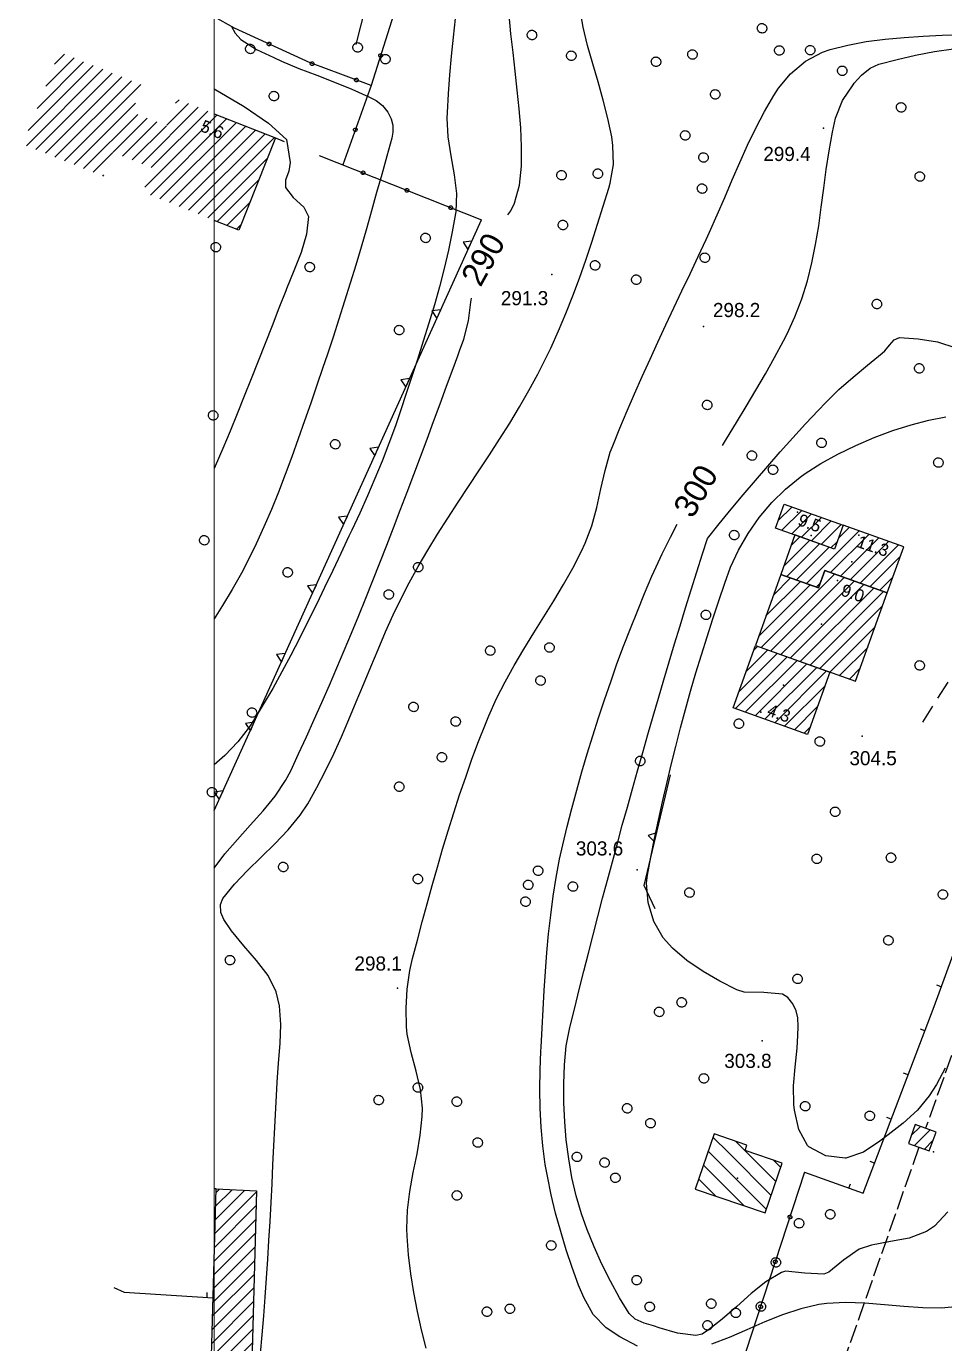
# Model space of a CAD drawing. Extents: x 1518652 to 1519378, y 5069750 to 5070202.
# Drawn here: x 1518651.8 to 1518749.2, y 5069898.2 to 5070037.9 of the extents above; entities that cross this region are included whole.
import ezdxf

# ---------------------------------------------------------------- set-up
doc = ezdxf.new("R2010")
doc.units = 0
doc.header["$MEASUREMENT"] = 0
for name, pattern in [('L04', [0]), ('L05', [0]), ('L11', [2.5, 2, -0.5]), ('L12', [3, 2, -1])]:
    doc.linetypes.add(name, pattern=pattern)
for name, color, linetype in [('2221_SCampestre', 2, 'L12'), ('2641_MUROspec', 2, 'Continuous'), ('2731_TELEFstr', 2, 'Continuous'), ('2732_TELEFlin', 1, 'L11'), ('3016_BOXmur', 2, 'Continuous'), ('3051_MURIdivis', 1, 'L05'), ('3054_CANCmuro', 1, 'L04'), ('3110_EDresiden', 3, 'Continuous'), ('3712_SPORTstrut', 3, 'Continuous'), ('3856_CABINEaper', 2, 'Continuous'), ('5100_ALBERO', 1, 'Continuous'), ('7010_CLDirett', 3, 'Continuous'), ('7012_CLInter', 6, 'Continuous'), ('8321_PQTerra', 2, 'Continuous'), ('8322_Qmpiede', 2, 'Continuous'), ('8324_altezza', 1, 'Continuous'), ('SCM_Campiture', 1, 'Continuous')]:
    doc.layers.add(name, color=color, linetype=linetype)
doc.styles.add('Style00', font='Leroy', dxfattribs={"height": 0.2})

# ---------------------------------------------------------------- blocks, each defined once
blk = doc.blocks.new('Q0120025')
at = {"linetype": 'Continuous'}
blk.add_line((0, 0), (0, 0.5), dxfattribs=at)
blk = doc.blocks.new('S37')
at = {"linetype": 'Continuous'}
for p, q in [((-0.99, -0.01), (-0.97, 0.17)), ((-0.97, 0.17), (-0.93, 0.33)), ((-0.93, 0.33), (-0.87, 0.47)), ((-0.87, 0.47), (-0.79, 0.6)), ((-0.79, 0.6), (-0.68, 0.71)), ((-0.68, 0.71), (-0.58, 0.8)), ((-0.58, 0.8), (-0.49, 0.87)), ((-0.49, 0.87), (-0.37, 0.93)), ((-0.37, 0.93), (-0.26, 0.97)), ((-0.26, 0.97), (-0.13, 0.99)), ((-0.13, 0.99), (-0.01, 1)), ((-0.01, 1), (0.15, 0.99)), ((0.15, 0.99), (0.35, 0.94)), ((0.35, 0.94), (0.55, 0.82)), ((0.55, 0.82), (0.68, 0.73)), ((0.68, 0.73), (0.77, 0.62)), ((0.77, 0.62), (0.87, 0.5)), ((0.87, 0.5), (0.93, 0.39)), ((0.93, 0.39), (0.99, 0.23)), ((0.99, 0.23), (1.01, 0.09)), ((1.01, 0.09), (1.03, -0.03)), ((-0.97, -0.15), (-0.99, -0.01)), ((-0.94, -0.26), (-0.97, -0.15)), ((-0.9, -0.4), (-0.94, -0.26)), ((-0.84, -0.51), (-0.9, -0.4)), ((-0.78, -0.61), (-0.84, -0.51)), ((-0.66, -0.71), (-0.78, -0.61)), ((-0.57, -0.8), (-0.66, -0.71)), ((-0.49, -0.87), (-0.57, -0.8)), ((-0.36, -0.93), (-0.49, -0.87)), ((-0.22, -0.98), (-0.36, -0.93)), ((-0.06, -1.01), (-0.22, -0.98)), ((0.07, -1.02), (-0.06, -1.01)), ((0.22, -1.01), (0.07, -1.02)), ((0.36, -0.97), (0.22, -1.01)), ((0.52, -0.89), (0.36, -0.97)), ((0.65, -0.81), (0.52, -0.89)), ((0.78, -0.68), (0.65, -0.81)), ((0.87, -0.56), (0.78, -0.68)), ((0.93, -0.45), (0.87, -0.56)), ((0.98, -0.3), (0.93, -0.45)), ((1.01, -0.17), (0.98, -0.3)), ((1.03, -0.03), (1.01, -0.17))]:
    blk.add_line(p, q, dxfattribs=at)
blk = doc.blocks.new('Q0200100')
at = {"linetype": 'Continuous'}
for p, q in [((0, 0.8), (-0.5, 0)), ((-0.5, 0), (0.5, 0)), ((0.5, 0), (0, 0.8))]:
    blk.add_line(p, q, dxfattribs=at)
blk = doc.blocks.new('CAMP_75C44635')
at = {"layer": 'SCM_Campiture', "linetype": 'Continuous'}
for p, q in [((1518671.826, 5069909.894), (1518676.247, 5069914.315)), ((1518671.866, 5069911.348), (1518675.005, 5069914.487)), ((1518671.906, 5069912.803), (1518673.653, 5069914.549)), ((1518671.946, 5069914.257), (1518672.301, 5069914.612)), ((1518671.786, 5069908.44), (1518676.207, 5069912.86)), ((1518671.746, 5069906.985), (1518676.167, 5069911.406)), ((1518671.706, 5069905.531), (1518676.127, 5069909.952)), ((1518671.666, 5069904.077), (1518676.087, 5069908.498)), ((1518671.626, 5069902.623), (1518676.047, 5069907.043)), ((1518671.586, 5069901.168), (1518676.007, 5069905.589)), ((1518671.546, 5069899.714), (1518675.967, 5069904.135)), ((1518671.505, 5069898.26), (1518675.927, 5069902.681)), ((1518671.465, 5069896.805), (1518675.887, 5069901.226)), ((1518671.425, 5069895.351), (1518675.847, 5069899.772)), ((1518671.385, 5069893.897), (1518675.806, 5069898.318)), ((1518671.345, 5069892.442), (1518675.766, 5069896.864)), ((1518671.305, 5069890.988), (1518675.726, 5069895.409)), ((1518671.265, 5069889.534), (1518675.686, 5069893.955)), ((1518671.225, 5069888.079), (1518675.646, 5069892.501)), ((1518671.185, 5069886.625), (1518675.606, 5069891.047)), ((1518671.145, 5069885.171), (1518675.566, 5069889.593)), ((1518671.105, 5069883.717), (1518675.526, 5069888.138)), ((1518671.065, 5069882.262), (1518675.486, 5069886.684)), ((1518671.024, 5069880.808), (1518675.446, 5069885.23)), ((1518672.096, 5069880.465), (1518675.406, 5069883.776)), ((1518673.472, 5069880.427), (1518675.366, 5069882.321)), ((1518674.848, 5069880.389), (1518675.326, 5069880.867))]:
    blk.add_line(p, q, dxfattribs=at)
blk = doc.blocks.new('CAMP_CC2AD4D3')
at = {"layer": 'SCM_Campiture', "linetype": 'Continuous'}
for p, q in [((1518726.295, 5069918.447), (1518724.625, 5069920.117)), ((1518731.303, 5069915.419), (1518727.025, 5069919.697)), ((1518725.004, 5069917.758), (1518724.123, 5069918.638)), ((1518730.3, 5069912.462), (1518725.004, 5069917.758)), ((1518730.801, 5069913.94), (1518726.295, 5069918.447)), ((1518731.804, 5069916.898), (1518730.997, 5069917.705)), ((1518727.936, 5069912.846), (1518723.622, 5069917.16)), ((1518724.941, 5069913.862), (1518723.121, 5069915.681))]:
    blk.add_line(p, q, dxfattribs=at)
blk = doc.blocks.new('Q0050013')
at = {"linetype": 'Continuous'}
for p, q in [((-0.19, 0), (-0.17, 0.1)), ((-0.17, 0.1), (-0.1, 0.17)), ((-0.1, 0.17), (0, 0.2)), ((0, 0.2), (0.1, 0.17)), ((0.1, 0.17), (0.17, 0.1)), ((0.17, 0.1), (0.2, 0)), ((-0.16, -0.11), (-0.19, 0)), ((-0.1, -0.17), (-0.16, -0.11)), ((0, -0.2), (-0.1, -0.17)), ((0.1, -0.17), (0, -0.2)), ((0.17, -0.1), (0.1, -0.17)), ((0.2, 0), (0.17, -0.1))]:
    blk.add_line(p, q, dxfattribs=at)
blk = doc.blocks.new('CAMP_9F283C20')
at = {"layer": 'SCM_Campiture', "linetype": 'Continuous'}
for p, q in [((1518652.035, 5070026.866), (1518658.923, 5070033.754)), ((1518652.968, 5070029.213), (1518657.911, 5070034.156)), ((1518653.901, 5070031.56), (1518656.899, 5070034.558)), ((1518654.835, 5070033.908), (1518655.888, 5070034.961)), ((1518651.838, 5070025.254), (1518659.935, 5070033.352)), ((1518652.85, 5070024.852), (1518660.947, 5070032.949)), ((1518653.862, 5070024.45), (1518661.959, 5070032.547)), ((1518654.874, 5070024.047), (1518662.971, 5070032.145)), ((1518655.886, 5070023.645), (1518663.983, 5070031.743)), ((1518656.898, 5070023.243), (1518663.416, 5070029.761)), ((1518666.728, 5070027.416), (1518669.043, 5070029.731)), ((1518667.661, 5070029.764), (1518668.031, 5070030.133)), ((1518657.909, 5070022.84), (1518663.643, 5070028.574)), ((1518661.034, 5070024.551), (1518664.655, 5070028.172)), ((1518664.07, 5070023.344), (1518670.055, 5070029.329)), ((1518664.412, 5070020.858), (1518672.079, 5070028.524)), ((1518664.993, 5070020.025), (1518673.091, 5070028.122)), ((1518665.082, 5070022.942), (1518671.067, 5070028.927)), ((1518662.046, 5070024.149), (1518665.667, 5070027.77)), ((1518663.058, 5070023.746), (1518666.679, 5070027.367)), ((1518666.005, 5070019.622), (1518674.103, 5070027.72)), ((1518667.017, 5070019.22), (1518675.115, 5070027.318)), ((1518668.029, 5070018.818), (1518676.127, 5070026.915)), ((1518669.041, 5070018.416), (1518677.139, 5070026.513)), ((1518670.053, 5070018.013), (1518678.15, 5070026.111)), ((1518658.921, 5070022.438), (1518661, 5070024.516)), ((1518671.065, 5070017.611), (1518677.392, 5070023.939)), ((1518659.933, 5070022.036), (1518660.066, 5070022.169)), ((1518672.077, 5070017.209), (1518676.459, 5070021.591)), ((1518673.089, 5070016.807), (1518675.526, 5070019.244)), ((1518674.101, 5070016.404), (1518674.593, 5070016.897))]:
    blk.add_line(p, q, dxfattribs=at)
blk = doc.blocks.new('CAMP_DA981AF5')
at = {"layer": 'SCM_Campiture', "linetype": 'Continuous'}
for p, q in [((1518731.54, 5069985.498), (1518733.004, 5069986.961)), ((1518731.931, 5069984.474), (1518734.045, 5069986.588)), ((1518732.972, 5069984.101), (1518735.086, 5069986.215)), ((1518734.014, 5069983.728), (1518736.127, 5069985.842)), ((1518735.055, 5069983.355), (1518737.169, 5069985.469)), ((1518736.096, 5069982.982), (1518738.21, 5069985.096)), ((1518737.137, 5069982.61), (1518737.788, 5069983.26))]:
    blk.add_line(p, q, dxfattribs=at)
blk = doc.blocks.new('CAMP_39CE1921')
at = {"layer": 'SCM_Campiture', "linetype": 'Continuous'}
for p, q in [((1518737.922, 5069983.635), (1518739.074, 5069984.787)), ((1518732.13, 5069980.67), (1518734.878, 5069983.419)), ((1518732.919, 5069982.874), (1518733.837, 5069983.792)), ((1518734.531, 5069978.83), (1518740.116, 5069984.414)), ((1518737.099, 5069979.983), (1518741.157, 5069984.041)), ((1518738.14, 5069979.61), (1518742.198, 5069983.668)), ((1518732.449, 5069979.575), (1518735.919, 5069983.046)), ((1518733.49, 5069979.203), (1518736.96, 5069982.673)), ((1518739.181, 5069979.237), (1518743.239, 5069983.295)), ((1518740.223, 5069978.864), (1518744.281, 5069982.922)), ((1518741.264, 5069978.491), (1518744.491, 5069981.718)), ((1518742.305, 5069978.118), (1518743.702, 5069979.515)), ((1518735.573, 5069978.457), (1518735.986, 5069978.87))]:
    blk.add_line(p, q, dxfattribs=at)
blk = doc.blocks.new('CAMP_8C73E551')
at = {"layer": 'SCM_Campiture', "linetype": 'Continuous'}
for p, q in [((1518729.719, 5069972.053), (1518737.504, 5069979.838)), ((1518730.761, 5069971.681), (1518738.545, 5069979.465)), ((1518731.034, 5069977.611), (1518732.854, 5069979.43)), ((1518729.456, 5069973.204), (1518734.936, 5069978.685)), ((1518730.245, 5069975.407), (1518733.895, 5069979.058)), ((1518731.802, 5069971.308), (1518739.586, 5069979.092)), ((1518732.843, 5069970.935), (1518740.627, 5069978.719)), ((1518733.884, 5069970.562), (1518741.669, 5069978.346)), ((1518734.926, 5069970.189), (1518742.71, 5069977.973)), ((1518735.967, 5069969.816), (1518742.606, 5069976.455)), ((1518737.008, 5069969.443), (1518741.817, 5069974.251)), ((1518738.049, 5069969.07), (1518741.027, 5069972.048)), ((1518739.091, 5069968.697), (1518740.238, 5069969.845))]:
    blk.add_line(p, q, dxfattribs=at)
blk = doc.blocks.new('CAMP_392B3724')
at = {"layer": 'SCM_Campiture', "linetype": 'Continuous'}
for p, q in [((1518728.921, 5069971.712), (1518729.383, 5069972.174)), ((1518727.014, 5069965.562), (1518732.507, 5069971.055)), ((1518727.343, 5069967.305), (1518731.466, 5069971.428)), ((1518728.132, 5069969.508), (1518730.425, 5069971.801)), ((1518728.055, 5069965.189), (1518733.548, 5069970.682)), ((1518729.097, 5069964.816), (1518734.59, 5069970.309)), ((1518730.138, 5069964.443), (1518735.631, 5069969.936)), ((1518731.179, 5069964.07), (1518736.672, 5069969.563)), ((1518732.22, 5069963.697), (1518736.477, 5069967.954)), ((1518733.262, 5069963.324), (1518735.688, 5069965.75)), ((1518734.303, 5069962.951), (1518734.899, 5069963.547))]:
    blk.add_line(p, q, dxfattribs=at)
blk = doc.blocks.new('CAMP_BACF64C1')
at = {"layer": 'SCM_Campiture', "linetype": 'Continuous'}
for p, q in [((1518745.646, 5069920.294), (1518746.614, 5069921.262)), ((1518745.995, 5069919.229), (1518747.658, 5069920.892)), ((1518747.04, 5069918.859), (1518747.947, 5069919.766))]:
    blk.add_line(p, q, dxfattribs=at)

msp = doc.modelspace()

# ---------------------------------------------------------------- linework, layer by layer
at = {"linetype": 'Continuous', "lineweight": 0, "elevation": 278.51}
msp.add_lwpolyline([(1518671.75, 5070152.93), (1519087.07, 5070152.93), (1519087.07, 5069856.26), (1518671.75, 5069856.26)], close=True, dxfattribs=at)
at = {"layer": '2221_SCampestre', "color": 18, "linetype": 'L12', "true_color": 0x000000}
msp.add_polyline3d([(1518746.87, 5069964.14, 303.39), (1518752.35, 5069972.78, 302.34), (1518755.86, 5069981.89, 300.79), (1518768.45, 5070023.32, 298.2)], dxfattribs=at)
at = {"layer": '2641_MUROspec', "color": 18, "linetype": 'Continuous', "true_color": 0x000000}
for points in [[(1518686.81, 5070035.97, 286.13), (1518693.33, 5070061.75, 286.65), (1518692.55, 5070062.57, 286.88), (1518687.37, 5070066.26, 286.98), (1518687.1, 5070068.05, 286.89)], [(1518671.75, 5069954.75, 289.45), (1518700.08, 5070017.39, 289.52)], [(1518718.5, 5069944.33, 303.77), (1518717.32, 5069946.81, 303.71), (1518720.12, 5069958.56, 304.07)]]:
    msp.add_polyline3d(points, dxfattribs=at)
at = {"layer": '2731_TELEFstr', "color": 18, "linetype": 'Continuous', "true_color": 0x000000}
msp.add_polyline3d([(1518747.56, 5069918.67, 303.09), (1518748.27, 5069920.67, 303.51), (1518746.06, 5069921.46, 303.48), (1518745.35, 5069919.46, 303.49)], close=True, dxfattribs=at)
at = {"layer": '2732_TELEFlin', "color": 18, "linetype": 'L11', "true_color": 0x000000}
for points in [[(1518760.9, 5069959.38, 309.15), (1518747.16, 5069921.07, 309.15)], [(1518746.46, 5069919.07, 309.15), (1518733.31, 5069881.6, 309.36)]]:
    msp.add_polyline3d(points, dxfattribs=at)
at = {"layer": '3016_BOXmur', "color": 18, "linetype": 'Continuous', "true_color": 0x000000}
msp.add_polyline3d([(1518724.75, 5069920.47, 303.12), (1518722.75, 5069914.6, 303.12), (1518730.17, 5069912.09, 303.12), (1518731.97, 5069917.38, 303.12), (1518728.03, 5069918.71, 303.12), (1518728.22, 5069919.29, 303.12)], close=True, dxfattribs=at)
at = {"layer": '3051_MURIdivis', "color": 18, "linetype": 'L05', "true_color": 0x000000}
for points in [[(1518734.33, 5069916.41, 303.08), (1518740.53, 5069914.18, 302.18), (1518748.06, 5069933.98, 304.13), (1518752.62, 5069946.44, 303.54), (1518755.11, 5069953.24, 303.77), (1518756.07, 5069955.91, 303.68), (1518756.82, 5069960.06, 303.77), (1518756.63, 5069961.56, 303.45), (1518768.24, 5069990.53, 301.02), (1518771.89, 5070001.07, 300.58), (1518773.28, 5070010.18, 300.06), (1518774.78, 5070012.5, 299.38), (1518777.75, 5070015.81, 298.15)], [(1518671.96, 5069914.63, 289.19), (1518671.75, 5069914.64, 289.21)], [(1518661.12, 5069904.17, 290.09), (1518662.19, 5069903.68, 289.17), (1518671.64, 5069903.1, 288.79)]]:
    msp.add_polyline3d(points, dxfattribs=at)
at = {"layer": '3054_CANCmuro', "color": 18, "linetype": 'L04', "true_color": 0x000000}
for points in [[(1518758.46, 5070055.09, 295.86), (1518728.97, 5070059.51, 290.56), (1518711.06, 5070062.01, 288.95), (1518702.87, 5070063.71, 288.63), (1518700.86, 5070063.86, 288.47), (1518699.2, 5070062.75, 287.66), (1518697.32, 5070059.91, 287.35), (1518695.29, 5070053.47, 287.61), (1518688.4, 5070031.65, 286.4), (1518683.09, 5070033.61, 286.48), (1518681.91, 5070034.04, 286.74), (1518673.9, 5070037.73, 285.7), (1518671.75, 5070038.93, 285.84)], [(1518688.4, 5070031.65, 286.4), (1518685.37, 5070023.24, 285.68)], [(1518678.24, 5070026.08, 283.07), (1518679.17, 5070025.71, 283.92)], [(1518682.89, 5070024.23, 285.03), (1518700.08, 5070017.39, 289.52)], [(1518734.33, 5069916.41, 303.08), (1518724.99, 5069887.87, 295.7), (1518717.55, 5069865.23, 291.43)]]:
    msp.add_polyline3d(points, dxfattribs=at)
at = {"layer": '3110_EDresiden', "color": 18, "linetype": 'Continuous', "true_color": 0x000000}
for points in [[(1518738.42, 5069985.02, 304.37), (1518737.51, 5069982.48, 304.37), (1518731.26, 5069984.71, 304.37), (1518732.17, 5069987.26, 304.37)], [(1518744.85, 5069982.72, 304.69), (1518738.42, 5069985.02, 304.69), (1518737.51, 5069982.48, 304.69), (1518733.31, 5069983.98, 304.69), (1518731.82, 5069979.8, 304.69), (1518735.81, 5069978.37, 304.69), (1518736.47, 5069980.21, 304.69), (1518743.1, 5069977.83, 304.69)], [(1518739.74, 5069968.46, 304.7), (1518743.1, 5069977.83, 304.7), (1518736.47, 5069980.21, 304.7), (1518735.81, 5069978.37, 304.7), (1518731.82, 5069979.8, 304.7), (1518729.12, 5069972.27, 304.7)], [(1518737.01, 5069969.44, 304.87), (1518734.64, 5069962.83, 304.87), (1518726.75, 5069965.66, 304.87), (1518729.12, 5069972.27, 304.87)]]:
    msp.add_polyline3d(points, close=True, dxfattribs=at)
at = {"layer": '3712_SPORTstrut', "color": 18, "linetype": 'Continuous', "true_color": 0x000000}
msp.add_polyline3d([(1518671.75, 5070028.65, 283.07), (1518678.24, 5070026.08, 283.07), (1518674.36, 5070016.3, 283.07), (1518671.75, 5070017.34, 283.07)], dxfattribs=at)
at = {"layer": '3856_CABINEaper', "color": 18, "linetype": 'Continuous', "true_color": 0x000000}
msp.add_polyline3d([(1518671.02, 5069880.5, 288.81), (1518671.96, 5069914.63, 288.81), (1518676.25, 5069914.43, 288.81), (1518675.31, 5069880.38, 288.81)], close=True, dxfattribs=at)
at = {"layer": '7010_CLDirett', "color": 18, "linetype": 'Continuous', "true_color": 0x000000}
for points in [[(1518702.89, 5070017.93, 290), (1518703.18, 5070018.34, 290), (1518703.58, 5070019.17, 290), (1518704.1, 5070021.08, 290), (1518704.32, 5070023.1, 290), (1518704.34, 5070025.12, 290), (1518704.34, 5070025.16, 290), (1518704.24, 5070027.15, 290), (1518704.08, 5070029.15, 290), (1518703.88, 5070031.14, 290), (1518703.65, 5070033.14, 290), (1518703.43, 5070035.14, 290), (1518703.21, 5070037.13, 290), (1518703.03, 5070039.13, 290)], [(1518725.64, 5069993.46, 300), (1518726.07, 5069994.17, 300), (1518727.11, 5069995.89, 300), (1518728.15, 5069997.61, 300), (1518729.17, 5069999.33, 300), (1518730.18, 5070001.07, 300), (1518731.16, 5070002.81, 300), (1518732.1, 5070004.57, 300), (1518732.48, 5070005.3, 300), (1518733.32, 5070007.12, 300), (1518734.03, 5070009, 300), (1518734.63, 5070010.91, 300), (1518735.11, 5070012.83, 300), (1518735.5, 5070014.79, 300), (1518735.83, 5070016.76, 300), (1518736.11, 5070018.75, 300), (1518736.37, 5070020.75, 300), (1518736.64, 5070022.74, 300), (1518736.93, 5070024.71, 300), (1518737.28, 5070026.68, 300), (1518737.61, 5070028.18, 300), (1518738.35, 5070030.05, 300), (1518739.48, 5070031.72, 300), (1518739.61, 5070031.88, 300), (1518740.38, 5070032.74, 300), (1518741.29, 5070033.48, 300), (1518742.22, 5070033.9, 300), (1518744.14, 5070034.4, 300), (1518746.11, 5070034.86, 300), (1518748.11, 5070035.24, 300), (1518750.11, 5070035.54, 300)], [(1518671.75, 5069948.63, 290), (1518672.89, 5069950.17, 290), (1518674.21, 5069951.7, 290), (1518675.58, 5069953.21, 290), (1518676.93, 5069954.72, 290), (1518678.2, 5069956.29, 290), (1518679.3, 5069957.94, 290), (1518679.86, 5069958.98, 290), (1518680.7, 5069960.78, 290), (1518681.54, 5069962.59, 290), (1518682.36, 5069964.4, 290), (1518683.17, 5069966.23, 290), (1518683.97, 5069968.05, 290), (1518684.76, 5069969.89, 290), (1518685.54, 5069971.73, 290), (1518686.31, 5069973.58, 290), (1518687.07, 5069975.43, 290), (1518687.83, 5069977.29, 290), (1518688.57, 5069979.15, 290), (1518689.31, 5069981.01, 290), (1518690.04, 5069982.88, 290), (1518690.76, 5069984.75, 290), (1518691.48, 5069986.62, 290), (1518692.2, 5069988.5, 290), (1518692.91, 5069990.38, 290), (1518693.61, 5069992.25, 290), (1518694.31, 5069994.13, 290), (1518695.01, 5069996.01, 290), (1518695.7, 5069997.89, 290), (1518696.39, 5069999.77, 290), (1518697.08, 5070001.64, 290), (1518697.57, 5070002.97, 290), (1518697.77, 5070003.52, 290), (1518698.21, 5070004.73, 290), (1518698.71, 5070006.67, 290), (1518698.97, 5070008.68, 290), (1518699.01, 5070009.08, 290)], [(1518716.62, 5069897.97, 300), (1518714.75, 5069898.95, 300), (1518713.3, 5069899.9, 300), (1518711.94, 5069901.31, 300), (1518710.92, 5069903.12, 300), (1518710.38, 5069904.42, 300), (1518709.71, 5069906.29, 300), (1518709.07, 5069908.19, 300), (1518708.48, 5069910.11, 300), (1518707.94, 5069912.05, 300), (1518707.47, 5069914.01, 300), (1518707.07, 5069915.97, 300), (1518706.85, 5069917.23, 300), (1518706.59, 5069919.21, 300), (1518706.41, 5069921.2, 300), (1518706.31, 5069923.2, 300), (1518706.28, 5069925.21, 300), (1518706.31, 5069927.22, 300), (1518706.39, 5069929.23, 300), (1518706.41, 5069929.67, 300), (1518706.52, 5069931.67, 300), (1518706.62, 5069933.67, 300), (1518706.74, 5069935.67, 300), (1518706.87, 5069937.68, 300), (1518707.02, 5069939.69, 300), (1518707.2, 5069941.69, 300), (1518707.42, 5069943.68, 300), (1518707.68, 5069945.66, 300), (1518707.99, 5069947.64, 300), (1518708.36, 5069949.59, 300), (1518708.7, 5069951.12, 300), (1518709.18, 5069953.05, 300), (1518709.67, 5069954.99, 300), (1518710.19, 5069956.92, 300), (1518710.73, 5069958.85, 300), (1518711.29, 5069960.77, 300), (1518711.88, 5069962.69, 300), (1518712.49, 5069964.6, 300), (1518713.12, 5069966.51, 300), (1518713.78, 5069968.41, 300), (1518714.45, 5069970.3, 300), (1518715.15, 5069972.18, 300), (1518715.87, 5069974.05, 300), (1518716.61, 5069975.91, 300), (1518717.37, 5069977.76, 300), (1518718.16, 5069979.6, 300), (1518718.4, 5069980.15, 300), (1518719.23, 5069981.96, 300), (1518720.11, 5069983.75, 300), (1518720.82, 5069985.12, 300)], [(1518757.62, 5069911.88, 300), (1518756.95, 5069911.04, 300), (1518756.35, 5069910.32, 300), (1518755.08, 5069908.77, 300), (1518753.81, 5069907.21, 300), (1518752.59, 5069905.62, 300), (1518752.11, 5069904.96, 300), (1518751.68, 5069903.85, 300), (1518751.32, 5069902.69, 300), (1518750.69, 5069902.15, 300), (1518748.83, 5069901.98, 300), (1518746.88, 5069902.01, 300), (1518744.86, 5069902.15, 300), (1518742.8, 5069902.35, 300), (1518740.74, 5069902.51, 300), (1518738.69, 5069902.58, 300), (1518736.68, 5069902.48, 300), (1518735.86, 5069902.37, 300), (1518733.93, 5069901.93, 300), (1518732.01, 5069901.29, 300), (1518730.11, 5069900.53, 300), (1518728.22, 5069899.7, 300), (1518726.34, 5069898.89, 300), (1518724.46, 5069898.16, 300)]]:
    msp.add_polyline3d(points, dxfattribs=at)
at = {"layer": '7012_CLInter', "color": 18, "linetype": 'Continuous', "true_color": 0x000000}
for points in [[(1518676.67, 5069897.19, 292), (1518676.85, 5069899.18, 292), (1518677.02, 5069901.17, 292), (1518677.17, 5069903.17, 292), (1518677.31, 5069905.17, 292), (1518677.44, 5069907.17, 292), (1518677.56, 5069909.17, 292), (1518677.67, 5069911.18, 292), (1518677.78, 5069913.18, 292), (1518677.88, 5069915.19, 292), (1518677.98, 5069917.19, 292), (1518678.08, 5069919.2, 292), (1518678.18, 5069921.2, 292), (1518678.28, 5069923.2, 292), (1518678.39, 5069925.2, 292), (1518678.43, 5069925.95, 292), (1518678.58, 5069927.97, 292), (1518678.75, 5069930.04, 292), (1518678.81, 5069932.08, 292), (1518678.66, 5069934.05, 292), (1518678.31, 5069935.54, 292), (1518677.47, 5069937.27, 292), (1518676.25, 5069938.87, 292), (1518674.88, 5069940.42, 292), (1518673.57, 5069942, 292), (1518672.76, 5069943.21, 292), (1518672.47, 5069943.96, 292), (1518672.42, 5069944.79, 292), (1518672.66, 5069945.44, 292), (1518673.89, 5069946.95, 292), (1518675.27, 5069948.39, 292), (1518676.72, 5069949.81, 292), (1518678.18, 5069951.23, 292), (1518679.58, 5069952.7, 292), (1518680.85, 5069954.25, 292), (1518681.67, 5069955.47, 292), (1518682.64, 5069957.2, 292), (1518683.55, 5069958.96, 292), (1518684.42, 5069960.76, 292), (1518685.24, 5069962.58, 292), (1518686.03, 5069964.42, 292), (1518686.81, 5069966.27, 292), (1518687.57, 5069968.13, 292), (1518688.34, 5069969.99, 292), (1518689.12, 5069971.85, 292), (1518689.91, 5069973.69, 292), (1518690.74, 5069975.52, 292), (1518691.61, 5069977.32, 292), (1518692.42, 5069978.89, 292), (1518693.39, 5069980.64, 292), (1518694.4, 5069982.36, 292), (1518695.44, 5069984.07, 292), (1518696.52, 5069985.76, 292), (1518697.61, 5069987.44, 292), (1518698.72, 5069989.12, 292), (1518699.82, 5069990.79, 292), (1518700.92, 5069992.47, 292), (1518702.01, 5069994.15, 292), (1518703.08, 5069995.85, 292), (1518704.11, 5069997.55, 292), (1518705.11, 5069999.28, 292), (1518706.06, 5070001.03, 292), (1518706.56, 5070002.01, 292), (1518707.43, 5070003.8, 292), (1518708.25, 5070005.62, 292), (1518709.03, 5070007.47, 292), (1518709.76, 5070009.34, 292), (1518710.47, 5070011.22, 292), (1518711.13, 5070013.12, 292), (1518711.77, 5070015.02, 292), (1518712.39, 5070016.93, 292), (1518712.99, 5070018.84, 292), (1518713.57, 5070020.74, 292), (1518713.74, 5070021.29, 292), (1518714.08, 5070023.26, 292), (1518714.02, 5070025.29, 292), (1518713.89, 5070026.19, 292), (1518713.49, 5070028.14, 292), (1518712.99, 5070030.08, 292), (1518712.44, 5070032.02, 292), (1518711.88, 5070033.95, 292), (1518711.34, 5070035.89, 292), (1518710.88, 5070037.83, 292), (1518710.55, 5070039.62, 292)], [(1518697.3, 5070038.74, 288), (1518697.08, 5070036.75, 288), (1518696.88, 5070034.76, 288), (1518696.7, 5070032.76, 288), (1518696.55, 5070030.77, 288), (1518696.44, 5070028.78, 288), (1518696.41, 5070028.19, 288), (1518696.51, 5070026.19, 288), (1518696.82, 5070024.19, 288), (1518697.18, 5070022.18, 288), (1518697.42, 5070020.2, 288), (1518697.35, 5070018.23, 288), (1518697.33, 5070018.07, 288), (1518696.99, 5070016.12, 288), (1518696.59, 5070014.18, 288), (1518696.14, 5070012.24, 288), (1518695.64, 5070010.3, 288), (1518695.09, 5070008.37, 288), (1518694.52, 5070006.44, 288), (1518693.92, 5070004.51, 288), (1518693.3, 5070002.6, 288), (1518692.68, 5070000.68, 288), (1518692.04, 5069998.78, 288), (1518691.6, 5069997.45, 288), (1518690.96, 5069995.55, 288), (1518690.27, 5069993.68, 288), (1518689.54, 5069991.81, 288), (1518688.78, 5069989.96, 288), (1518687.99, 5069988.12, 288), (1518687.18, 5069986.29, 288), (1518686.33, 5069984.47, 288), (1518686.03, 5069983.84, 288), (1518685.17, 5069982.03, 288), (1518684.31, 5069980.22, 288), (1518683.45, 5069978.41, 288), (1518682.58, 5069976.59, 288), (1518681.69, 5069974.79, 288), (1518680.79, 5069973, 288), (1518679.87, 5069971.22, 288), (1518678.92, 5069969.45, 288), (1518677.95, 5069967.71, 288), (1518676.95, 5069965.99, 288), (1518675.91, 5069964.29, 288), (1518675.47, 5069963.61, 288), (1518674.26, 5069962.04, 288), (1518672.87, 5069960.61, 288), (1518671.75, 5069959.59, 288)], [(1518673.6, 5070037.89, 286), (1518673.98, 5070037.19, 286), (1518674.58, 5070036.51, 286), (1518676.23, 5070035.44, 286), (1518678.08, 5070034.59, 286), (1518678.9, 5070034.23, 286), (1518680.74, 5070033.45, 286), (1518682.62, 5070032.72, 286), (1518684.5, 5070032, 286), (1518686.35, 5070031.25, 286), (1518688.16, 5070030.43, 286), (1518688.91, 5070030.04, 286), (1518689.61, 5070029.52, 286), (1518690.17, 5070028.81, 286), (1518690.52, 5070028.12, 286), (1518690.69, 5070027.44, 286), (1518690.69, 5070026.7, 286), (1518690.57, 5070026.05, 286), (1518690.04, 5070024.13, 286), (1518689.51, 5070022.21, 286), (1518688.97, 5070020.28, 286), (1518688.43, 5070018.35, 286), (1518687.88, 5070016.43, 286), (1518687.32, 5070014.51, 286), (1518686.75, 5070012.59, 286), (1518686.17, 5070010.67, 286), (1518685.58, 5070008.76, 286), (1518684.98, 5070006.85, 286), (1518684.36, 5070004.94, 286), (1518683.73, 5070003.05, 286), (1518683.28, 5070001.75, 286), (1518682.63, 5069999.86, 286), (1518681.98, 5069997.96, 286), (1518681.33, 5069996.07, 286), (1518680.67, 5069994.17, 286), (1518679.99, 5069992.28, 286), (1518679.29, 5069990.39, 286), (1518678.57, 5069988.52, 286), (1518677.82, 5069986.67, 286), (1518677.03, 5069984.83, 286), (1518676.2, 5069983.02, 286), (1518675.32, 5069981.23, 286), (1518674.64, 5069979.93, 286), (1518673.66, 5069978.2, 286), (1518672.64, 5069976.49, 286), (1518671.75, 5069975.09, 286)], [(1518694.21, 5069897.74, 298), (1518693.74, 5069899.68, 298), (1518693.3, 5069901.65, 298), (1518692.92, 5069903.64, 298), (1518692.6, 5069905.63, 298), (1518692.35, 5069907.63, 298), (1518692.2, 5069909.62, 298), (1518692.16, 5069910.41, 298), (1518692.23, 5069912.39, 298), (1518692.49, 5069914.37, 298), (1518692.86, 5069916.36, 298), (1518693.26, 5069918.34, 298), (1518693.6, 5069920.33, 298), (1518693.81, 5069922.31, 298), (1518693.83, 5069923.21, 298), (1518693.63, 5069925.18, 298), (1518693.16, 5069927.13, 298), (1518692.63, 5069929.09, 298), (1518692.22, 5069931.06, 298), (1518692.15, 5069931.81, 298), (1518692.09, 5069933.81, 298), (1518692.21, 5069935.82, 298), (1518692.49, 5069937.81, 298), (1518692.78, 5069939.08, 298), (1518693.29, 5069941.01, 298), (1518693.81, 5069942.95, 298), (1518694.33, 5069944.88, 298), (1518694.87, 5069946.81, 298), (1518695.41, 5069948.74, 298), (1518695.97, 5069950.67, 298), (1518696.55, 5069952.59, 298), (1518697.15, 5069954.51, 298), (1518697.76, 5069956.42, 298), (1518698.41, 5069958.31, 298), (1518699.08, 5069960.2, 298), (1518699.77, 5069962.07, 298), (1518700.5, 5069963.92, 298), (1518700.87, 5069964.81, 298), (1518701.69, 5069966.62, 298), (1518702.59, 5069968.4, 298), (1518703.56, 5069970.15, 298), (1518704.59, 5069971.88, 298), (1518705.64, 5069973.59, 298), (1518706.7, 5069975.3, 298), (1518707.76, 5069977.01, 298), (1518708.79, 5069978.73, 298), (1518709.77, 5069980.47, 298), (1518710.68, 5069982.25, 298), (1518711.08, 5069983.1, 298), (1518711.79, 5069984.96, 298), (1518712.3, 5069986.89, 298), (1518712.73, 5069988.86, 298), (1518713.18, 5069990.82, 298), (1518713.74, 5069992.75, 298), (1518714, 5069993.44, 298), (1518714.75, 5069995.29, 298), (1518715.53, 5069997.13, 298), (1518716.32, 5069998.96, 298), (1518717.13, 5070000.79, 298), (1518717.95, 5070002.61, 298), (1518718.79, 5070004.43, 298), (1518719.63, 5070006.25, 298), (1518720.49, 5070008.06, 298), (1518721.34, 5070009.87, 298), (1518722.19, 5070011.68, 298), (1518723.05, 5070013.49, 298), (1518723.89, 5070015.31, 298), (1518724.25, 5070016.08, 298), (1518725.08, 5070017.91, 298), (1518725.88, 5070019.76, 298), (1518726.67, 5070021.62, 298), (1518727.47, 5070023.48, 298), (1518728.3, 5070025.32, 298), (1518729.16, 5070027.12, 298), (1518730.08, 5070028.88, 298), (1518731.08, 5070030.58, 298), (1518731.56, 5070031.34, 298), (1518732.84, 5070032.89, 298), (1518734.45, 5070034.21, 298), (1518736.25, 5070035.18, 298), (1518737.04, 5070035.46, 298), (1518738.93, 5070035.93, 298), (1518740.88, 5070036.29, 298), (1518742.87, 5070036.55, 298), (1518744.88, 5070036.74, 298), (1518746.91, 5070036.87, 298), (1518748.93, 5070036.97, 298), (1518750.95, 5070037.05, 298)], [(1518671.75, 5070031.27, 284), (1518674.94, 5070029.41, 284), (1518677.51, 5070027.66, 284), (1518679.4, 5070025.9, 284), (1518679.82, 5070023.47, 284), (1518679.65, 5070022.55, 284), (1518679.31, 5070021.6, 284), (1518679.3, 5070020.82, 284), (1518680.14, 5070019.75, 284), (1518681.26, 5070018.74, 284), (1518681.75, 5070017.73, 284), (1518681.53, 5070015.87, 284), (1518680.97, 5070013.94, 284), (1518680.21, 5070011.99, 284), (1518679.42, 5070010.08, 284), (1518679.34, 5070009.87, 284), (1518678.61, 5070008.01, 284), (1518677.88, 5070006.15, 284), (1518677.15, 5070004.29, 284), (1518676.41, 5070002.42, 284), (1518675.68, 5070000.55, 284), (1518674.94, 5069998.69, 284), (1518674.19, 5069996.83, 284), (1518673.43, 5069994.98, 284), (1518672.66, 5069993.13, 284), (1518671.87, 5069991.29, 284), (1518671.75, 5069991.02, 284)], [(1518724.03, 5069983.6, 302), (1518725.28, 5069985.16, 302), (1518726.55, 5069986.7, 302), (1518727.83, 5069988.24, 302), (1518729.13, 5069989.76, 302), (1518730.44, 5069991.28, 302), (1518731.76, 5069992.78, 302), (1518733.1, 5069994.28, 302), (1518734.45, 5069995.75, 302), (1518735.81, 5069997.22, 302), (1518736.54, 5069998, 302), (1518737.97, 5069999.39, 302), (1518739.48, 5070000.7, 302), (1518741.02, 5070001.97, 302), (1518742.56, 5070003.26, 302), (1518742.83, 5070003.5, 302), (1518743.34, 5070004.09, 302), (1518743.85, 5070004.68, 302), (1518744.39, 5070004.91, 302), (1518746.36, 5070004.79, 302), (1518748.42, 5070004.45, 302), (1518750.36, 5070003.82, 302)], [(1518726.5, 5069980.58, 304), (1518727.32, 5069982.38, 304), (1518728.34, 5069984.14, 304), (1518729.53, 5069985.82, 304), (1518730.87, 5069987.41, 304), (1518732.32, 5069988.85, 304), (1518733.86, 5069990.12, 304), (1518734.39, 5069990.5, 304), (1518736.06, 5069991.56, 304), (1518737.87, 5069992.56, 304), (1518739.76, 5069993.48, 304), (1518741.71, 5069994.31, 304), (1518743.68, 5069995.04, 304), (1518745.63, 5069995.65, 304), (1518747.52, 5069996.14, 304), (1518749.31, 5069996.49, 304)], [(1518749.51, 5069912.19, 302), (1518748.11, 5069910.7, 302), (1518747.27, 5069910.11, 302), (1518745.44, 5069909.43, 302), (1518743.44, 5069909.06, 302), (1518741.43, 5069908.68, 302), (1518740.11, 5069908.26, 302), (1518738.46, 5069907.08, 302), (1518736.89, 5069905.82, 302), (1518736.38, 5069905.6, 302), (1518734.37, 5069905.7, 302), (1518732.33, 5069905.9, 302), (1518731.89, 5069905.76, 302), (1518730.24, 5069904.78, 302), (1518728.68, 5069903.53, 302), (1518727.15, 5069902.16, 302), (1518725.61, 5069900.82, 302), (1518724.79, 5069900.18, 302), (1518724.15, 5069899.68, 302), (1518723.47, 5069899.25, 302), (1518722.82, 5069899.09, 302), (1518720.88, 5069899.33, 302), (1518718.91, 5069899.91, 302), (1518718.32, 5069900.1, 302), (1518717.32, 5069900.41, 302), (1518716.37, 5069900.83, 302), (1518715.74, 5069901.43, 302), (1518714.72, 5069903.1, 302), (1518713.75, 5069904.85, 302), (1518712.85, 5069906.66, 302), (1518712.02, 5069908.51, 302), (1518711.27, 5069910.39, 302), (1518710.7, 5069911.99, 302), (1518710.13, 5069913.9, 302), (1518709.67, 5069915.86, 302), (1518709.33, 5069917.84, 302), (1518709.08, 5069919.84, 302), (1518708.92, 5069921.76, 302), (1518708.83, 5069923.76, 302), (1518708.8, 5069925.77, 302), (1518708.88, 5069927.79, 302), (1518709.08, 5069929.79, 302), (1518709.45, 5069931.75, 302), (1518709.49, 5069931.9, 302), (1518709.97, 5069933.84, 302), (1518710.45, 5069935.77, 302), (1518710.93, 5069937.71, 302), (1518711.43, 5069939.65, 302), (1518711.92, 5069941.58, 302), (1518712.43, 5069943.52, 302), (1518712.93, 5069945.46, 302), (1518713.45, 5069947.39, 302), (1518713.96, 5069949.33, 302), (1518714.49, 5069951.26, 302), (1518715.01, 5069953.19, 302), (1518715.55, 5069955.12, 302), (1518716.08, 5069957.05, 302), (1518716.63, 5069958.98, 302), (1518717.18, 5069960.91, 302), (1518717.73, 5069962.83, 302), (1518718.29, 5069964.76, 302), (1518718.85, 5069966.68, 302), (1518719.42, 5069968.6, 302), (1518719.99, 5069970.52, 302), (1518720.56, 5069972.43, 302), (1518721.15, 5069974.35, 302), (1518721.73, 5069976.26, 302), (1518722.32, 5069978.17, 302), (1518722.92, 5069980.08, 302), (1518723.52, 5069981.98, 302), (1518724.03, 5069983.6, 302)], [(1518749.23, 5069927.45, 304), (1518748.31, 5069925.69, 304), (1518747.56, 5069924.5, 304), (1518746.3, 5069922.98, 304), (1518744.8, 5069921.62, 304), (1518743.2, 5069920.37, 304), (1518742.3, 5069919.7, 304), (1518740.57, 5069918.54, 304), (1518738.71, 5069917.89, 304), (1518738.64, 5069917.89, 304), (1518736.6, 5069918.16, 304), (1518734.79, 5069919.1, 304), (1518734.65, 5069919.24, 304), (1518733.71, 5069920.93, 304), (1518733.26, 5069923, 304), (1518733.19, 5069923.57, 304), (1518733.17, 5069925.55, 304), (1518733.34, 5069927.55, 304), (1518733.54, 5069929.56, 304), (1518733.62, 5069930.92, 304), (1518733.66, 5069931.84, 304), (1518733.63, 5069932.76, 304), (1518733.46, 5069933.53, 304), (1518733.1, 5069934.26, 304), (1518732.56, 5069934.92, 304), (1518731.98, 5069935.29, 304), (1518730, 5069935.47, 304), (1518727.94, 5069935.51, 304), (1518727.15, 5069935.75, 304), (1518725.36, 5069936.65, 304), (1518723.57, 5069937.68, 304), (1518721.86, 5069938.85, 304), (1518720.34, 5069940.15, 304), (1518719.34, 5069941.27, 304), (1518718.35, 5069942.98, 304), (1518717.74, 5069945, 304), (1518717.59, 5069947.07, 304), (1518717.69, 5069947.89, 304), (1518718.05, 5069949.83, 304), (1518718.44, 5069951.78, 304), (1518718.85, 5069953.73, 304), (1518719.27, 5069955.68, 304), (1518719.72, 5069957.64, 304), (1518720.19, 5069959.6, 304), (1518720.68, 5069961.56, 304), (1518721.19, 5069963.51, 304), (1518721.72, 5069965.46, 304), (1518722.26, 5069967.41, 304), (1518722.82, 5069969.35, 304), (1518723.4, 5069971.28, 304), (1518724, 5069973.19, 304), (1518724.61, 5069975.1, 304), (1518725.25, 5069976.99, 304), (1518725.89, 5069978.86, 304), (1518726.5, 5069980.58, 304)]]:
    msp.add_polyline3d(points, dxfattribs=at)
at = {"layer": '8321_PQTerra', "color": 18, "linetype": 'Continuous', "true_color": 0x000000}
for p in [(1518736.35, 5070027.13, 299.38), (1518707.55, 5070011.6, 291.3), (1518723.61, 5070006.08, 298.21), (1518740.44, 5069962.63, 304.49), (1518716.58, 5069948.47, 303.56), (1518691.17, 5069935.92, 298.13), (1518729.83, 5069930.34, 303.85), (1518747.99, 5069918.58, 303.09)]:
    msp.add_point(p, dxfattribs=at)
at = {"layer": '8322_Qmpiede', "linetype": 'Continuous'}
for p in [(1518735.04, 5069983.93, 304.37), (1518739.35, 5069981.12, 304.69), (1518736.12, 5069974.51, 304.7), (1518732.11, 5069968.04, 304.87), (1518727.23, 5069915.76, 303.12)]:
    msp.add_point(p, dxfattribs=at)
at = {"layer": '8324_altezza', "color": 18, "linetype": 'Continuous', "true_color": 0x000000}
for p in [(1518733.6, 5069986.39, 9.53), (1518740.07, 5069983.97, 11.32), (1518737.83, 5069979.16, 9.01), (1518729.69, 5069965.19, 4.33)]:
    msp.add_point(p, dxfattribs=at)

# ---------------------------------------------------------------- block references
at = {"layer": '2641_MUROspec', "color": 18, "linetype": 'Continuous', "true_color": 0x000000}
for p, xscale, yscale, zscale, rotation in [((1518698.86, 5070014.69, 289.52), 0.9999999997419105, 0.9999999997419105, 0.9999999997419105, 65.66870369731456), ((1518695.56, 5070007.4, 289.51), 0.9999999997419105, 0.9999999997419105, 0.9999999997419105, 65.66870369731456), ((1518692.27, 5070000.11, 289.5), 0.9999999997419105, 0.9999999997419105, 0.9999999997419105, 65.66870369731456), ((1518688.97, 5069992.82, 289.49), 0.9999999997419105, 0.9999999997419105, 0.9999999997419105, 65.66870369731456), ((1518685.67, 5069985.53, 289.49), 0.9999999997419105, 0.9999999997419105, 0.9999999997419105, 65.66870369731456), ((1518682.38, 5069978.25, 289.48), 0.9999999997419105, 0.9999999997419105, 0.9999999997419105, 65.66870369731456), ((1518679.08, 5069970.96, 289.47), 0.9999999997419105, 0.9999999997419105, 0.9999999997419105, 65.66870369731456), ((1518675.79, 5069963.67, 289.46), 0.9999999997419105, 0.9999999997419105, 0.9999999997419105, 65.66870369731456), ((1518672.49, 5069956.38, 289.45), 0.9999999997419105, 0.9999999997419105, 0.9999999997419105, 65.66870369731456), ((1518718.54, 5069951.92, 303.87), 1.00000000021504, 1.00000000021504, 1.00000000021504, 76.584991085395)]:
    msp.add_blockref('Q0200100', p, dxfattribs=dict(at, xscale=xscale, yscale=yscale, zscale=zscale, rotation=rotation))
at = {"layer": '3051_MURIdivis', "color": 18, "linetype": 'Continuous', "true_color": 0x000000}
for p, xscale, yscale, zscale, rotation in [((1518748.83, 5069936.07, 304.03), 1.000000000083583, 1.000000000083583, 1.000000000083583, 69.88307217134074), ((1518747.08, 5069931.39, 303.87), 0.9999999996791704, 0.9999999996791704, 0.9999999996791704, 69.17765736390703), ((1518745.3, 5069926.72, 303.41), 0.9999999996791704, 0.9999999996791704, 0.9999999996791704, 69.17765736390703), ((1518743.52, 5069922.04, 302.95), 0.9999999996791704, 0.9999999996791704, 0.9999999996791704, 69.17765736390703), ((1518741.74, 5069917.37, 302.49), 0.9999999996791704, 0.9999999996791704, 0.9999999996791704, 69.17765736390703), ((1518739.04, 5069914.71, 302.4), 1.000000000049259, 1.000000000049259, 1.000000000049259, 340.1902232947807), ((1518670.99, 5069903.14, 288.82), 1.00000000007203, 1.00000000007203, 1.00000000007203, 356.4945361642189)]:
    msp.add_blockref('Q0120025', p, dxfattribs=dict(at, xscale=xscale, yscale=yscale, zscale=zscale, rotation=rotation))
at = {"layer": '3054_CANCmuro', "color": 18, "linetype": 'Continuous', "true_color": 0x000000}
for p, xscale, yscale, zscale, rotation in [((1518677.58, 5070036.04, 286.18), 0.9999999999392007, 0.9999999999392007, 0.9999999999392007, 155.298398414121), ((1518689.4, 5070034.81, 286.58), 1.000000000287997, 1.000000000287997, 1.000000000287997, 252.4830051491668), ((1518682.13, 5070033.96, 286.69), 1.00000000005423, 1.00000000005423, 1.00000000005423, 159.8058149904284), ((1518686.82, 5070032.23, 286.42), 0.999999999967469, 0.999999999967469, 0.999999999967469, 159.6922039477168), ((1518686.7, 5070026.94, 286), 0.9999999997047361, 0.9999999997047361, 0.9999999997047361, 250.1523950578433), ((1518687.53, 5070022.38, 286.25), 0.9999999997477073, 0.9999999997477073, 0.9999999997477073, 338.3216672210362), ((1518692.18, 5070020.53, 287.46), 0.9999999997477073, 0.9999999997477073, 0.9999999997477073, 338.3216672210362), ((1518696.83, 5070018.69, 288.67), 0.9999999997477073, 0.9999999997477073, 0.9999999997477073, 338.3216672210362), ((1518732.78, 5069911.66, 301.85), 1.000000000076919, 1.000000000076919, 1.000000000076919, 251.874769317545), ((1518731.22, 5069906.91, 300.63), 1.000000000076919, 1.000000000076919, 1.000000000076919, 251.874769317545), ((1518729.67, 5069902.15, 299.4), 1.000000000076919, 1.000000000076919, 1.000000000076919, 251.874769317545)]:
    msp.add_blockref('Q0050013', p, dxfattribs=dict(at, xscale=xscale, yscale=yscale, zscale=zscale, rotation=rotation))
at = {"layer": '5100_ALBERO', "color": 18, "linetype": 'Continuous', "true_color": 0x000000, "xscale": 0.5, "yscale": 0.5, "zscale": 0.5}
for p in [(1518729.82, 5070037.71, 296.19), (1518705.43, 5070037, 291.23), (1518675.56, 5070035.52, 285.38), (1518686.95, 5070035.68, 286.87), (1518709.6, 5070034.8, 292.14), (1518722.44, 5070034.93, 296.5), (1518731.65, 5070035.36, 296.6), (1518734.93, 5070035.39, 297.55), (1518689.89, 5070034.44, 287.41), (1518718.58, 5070034.16, 295.1), (1518738.32, 5070033.2, 298.24), (1518678.08, 5070030.52, 285), (1518724.86, 5070030.7, 296.86), (1518744.56, 5070029.32, 299.06), (1518721.68, 5070026.35, 296.82), (1518723.61, 5070024.01, 297.29), (1518708.56, 5070022.13, 292.32), (1518712.41, 5070022.29, 293.64), (1518746.54, 5070021.99, 299.78), (1518723.46, 5070020.71, 297.19), (1518708.71, 5070016.85, 293.17), (1518694.15, 5070015.48, 289.4), (1518671.91, 5070014.5, 284.03), (1518681.87, 5070012.39, 285.97), (1518712.12, 5070012.57, 294.73), (1518723.75, 5070013.38, 301.3), (1518716.49, 5070011.05, 296.62), (1518742, 5070008.47, 301.25), (1518691.35, 5070005.71, 289.95), (1518746.49, 5070001.65, 301.88), (1518724, 5069997.77, 301.73), (1518671.63, 5069996.66, 285.8), (1518684.58, 5069993.6, 288.85), (1518736.12, 5069993.75, 302.82), (1518728.75, 5069992.4, 303.92), (1518748.51, 5069991.66, 302.44), (1518730.98, 5069990.9, 302.53), (1518670.69, 5069983.42, 284.82), (1518726.87, 5069983.97, 305.07), (1518679.53, 5069980.02, 288.52), (1518693.37, 5069980.57, 293.28), (1518690.25, 5069977.67, 293.57), (1518723.87, 5069975.51, 305.23), (1518701, 5069971.72, 297.81), (1518707.28, 5069972.05, 298.52), (1518746.53, 5069970.15, 305.07), (1518706.33, 5069968.54, 298.83), (1518675.75, 5069965.15, 289.39), (1518692.87, 5069965.75, 296.01), (1518697.34, 5069964.2, 298.11), (1518727.36, 5069963.97, 306.01), (1518735.94, 5069962.08, 304.88), (1518695.88, 5069960.41, 297.93), (1518716.9, 5069960.02, 302.27), (1518671.51, 5069956.71, 289.59), (1518691.36, 5069957.29, 296.79), (1518737.57, 5069954.63, 305.16), (1518735.62, 5069949.64, 305.33), (1518743.49, 5069949.76, 305.44), (1518679.06, 5069948.78, 293.62), (1518706.08, 5069948.38, 301.89), (1518693.33, 5069947.5, 299.14), (1518705.04, 5069946.88, 301.16), (1518709.77, 5069946.7, 301.82), (1518704.74, 5069945.1, 301.52), (1518722.12, 5069946.06, 306.05), (1518748.99, 5069945.86, 305.2), (1518743.21, 5069941, 305.4), (1518673.42, 5069938.9, 293.42), (1518733.58, 5069936.91, 305.59), (1518721.3, 5069934.42, 305.27), (1518718.91, 5069933.41, 306.21), (1518723.66, 5069926.36, 304.38), (1518693.34, 5069925.39, 298.64), (1518689.18, 5069924.06, 296.93), (1518697.46, 5069923.89, 299.26), (1518715.52, 5069923.19, 305.89), (1518734.39, 5069923.41, 304.92), (1518717.99, 5069921.61, 303.73), (1518741.24, 5069922.39, 304.18), (1518699.68, 5069919.56, 299.99), (1518710.2, 5069918.04, 303.2), (1518713.12, 5069917.43, 305.11), (1518714.27, 5069915.82, 303.2), (1518697.48, 5069913.95, 300.28), (1518737.05, 5069911.95, 304.33), (1518733.74, 5069911, 304.14), (1518707.47, 5069908.65, 303.85), (1518731.29, 5069906.85, 302.05), (1518716.53, 5069904.97, 301.91), (1518703.09, 5069901.93, 303.03), (1518717.91, 5069902.14, 304.05), (1518724.44, 5069902.47, 302.19), (1518729.7, 5069902.17, 303.39), (1518700.66, 5069901.62, 299.59), (1518727.03, 5069901.5, 302.44), (1518724.05, 5069900.17, 304.16)]:
    msp.add_blockref('S37', p, dxfattribs=at)
at = {"layer": 'SCM_Campiture', "linetype": 'Continuous'}
for name in ['CAMP_9F283C20', 'CAMP_DA981AF5', 'CAMP_39CE1921', 'CAMP_8C73E551', 'CAMP_392B3724', 'CAMP_BACF64C1', 'CAMP_CC2AD4D3', 'CAMP_75C44635']:
    msp.add_blockref(name, (0, 0), dxfattribs=at)

# ---------------------------------------------------------------- texts
at = {"layer": '7010_CLDirett', "color": 18, "linetype": 'Continuous', "true_color": 0x000000, "style": 'Style00'}
for s, rotation, p in [('290', 60.8782, (1518699.98, 5070010.17)), ('300', 59.5761, (1518722.45, 5069985.62))]:
    msp.add_text(s, height=2.5, rotation=rotation, dxfattribs=at).set_placement(p)
at = {"layer": '8321_PQTerra', "color": 18, "linetype": 'Continuous', "true_color": 0x000000, "style": 'Style00'}
for s, p in [('299.4', (1518729.96, 5070023.63)), ('291.3', (1518702.14, 5070008.34)), ('298.2', (1518724.62, 5070007.08)), ('304.5', (1518739.09, 5069959.56)), ('303.6', (1518710.09, 5069949.99)), ('298.1', (1518686.62, 5069937.79)), ('303.8', (1518725.82, 5069927.46))]:
    msp.add_text(s, height=1.5, dxfattribs=at).set_placement(p)
at = {"layer": '8324_altezza', "color": 18, "linetype": 'Continuous', "true_color": 0x000000, "style": 'Style00'}
for s, rotation, p in [('5.6', 337.6762, (1518670.18, 5070026.84)), ('9.5', 340.2949, (1518733.52, 5069985.04)), ('11.3', 341.2466, (1518739.78, 5069982.73)), ('9.0', 341.0698, (1518738.1, 5069977.59)), ('4.3', 340.2946, (1518730.27, 5069964.87))]:
    msp.add_text(s, height=1.3, rotation=rotation, dxfattribs=at).set_placement(p)

doc.saveas('drawing.dxf')
